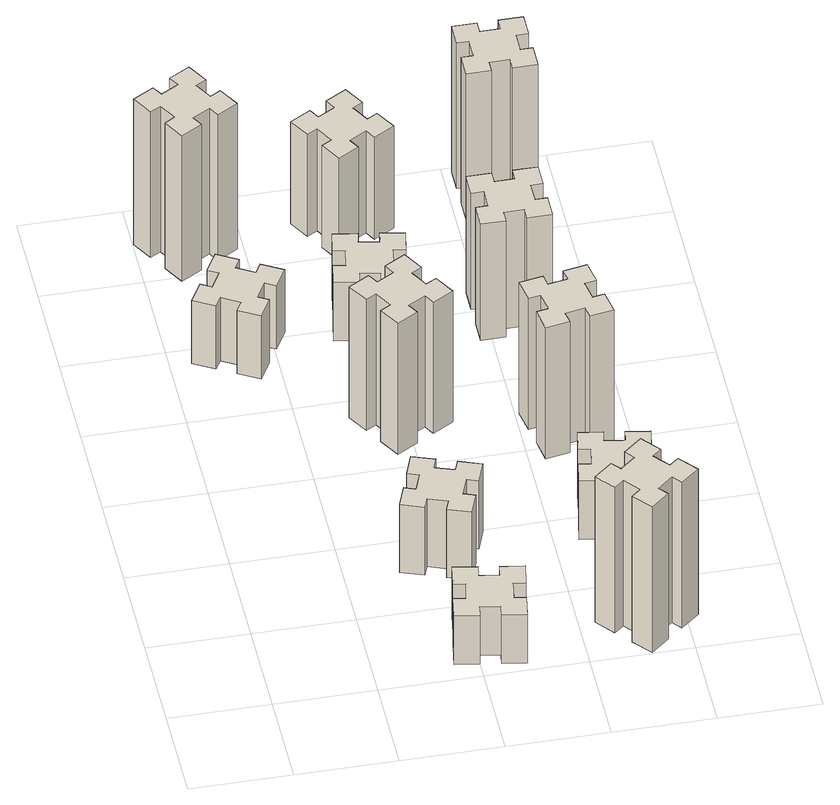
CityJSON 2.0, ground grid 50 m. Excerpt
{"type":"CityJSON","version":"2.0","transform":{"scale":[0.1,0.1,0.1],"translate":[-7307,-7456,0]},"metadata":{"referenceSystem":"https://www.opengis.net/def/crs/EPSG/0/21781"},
"CityObjects":{
"building1":{"type":"Building","attributes":{"class":"1000","function":"1000","usage":"1000","yearOfConstruction":2016,"roofType":"1000","measuredHeight":39,"storeysAboveGround":30,"storeysBelowGround":0},"geometry":[{"type":"Solid","lod":"1","boundaries":[[[[0,1,2,3,4,5,6,7,8,9,10,11,12,13,14,15,16,17,18,19]],[[17,16,20,21]],[[16,15,22,20]],[[15,14,23,22]],[[14,13,24,23]],[[13,12,25,24]],[[12,11,26,25]],[[11,10,27,26]],[[10,9,28,27]],[[9,8,29,28]],[[8,7,30,29]],[[7,6,31,30]],[[6,5,32,31]],[[5,4,33,32]],[[4,3,34,33]],[[3,2,35,34]],[[2,1,36,35]],[[1,0,37,36]],[[0,19,38,37]],[[19,18,39,38]],[[18,17,21,39]],[[24,25,26,27,28,29,30,31,32,33,34,35,36,37,38,39,21,20,22,23]]]]}]},
"building2":{"type":"Building","attributes":{"class":"1000","function":"1000","usage":"1000","yearOfConstruction":2016,"roofType":"1000","measuredHeight":30,"storeysAboveGround":30,"storeysBelowGround":0},"geometry":[{"type":"Solid","lod":"1","boundaries":[[[[40,41,42,43,44,45,46,47,48,49,50,51,52,53,54,55,56,57,58,59]],[[57,56,60,61]],[[56,55,62,60]],[[55,54,63,62]],[[54,53,64,63]],[[53,52,65,64]],[[52,51,66,65]],[[51,50,67,66]],[[50,49,68,67]],[[49,48,69,68]],[[48,47,70,69]],[[47,46,71,70]],[[46,45,72,71]],[[45,44,73,72]],[[44,43,74,73]],[[43,42,75,74]],[[42,41,76,75]],[[41,40,77,76]],[[40,59,78,77]],[[59,58,79,78]],[[58,57,61,79]],[[64,65,66,67,68,69,70,71,72,73,74,75,76,77,78,79,61,60,62,63]]]]}]},
"building3":{"type":"Building","attributes":{"class":"1000","function":"1000","usage":"1000","yearOfConstruction":2016,"roofType":"1000","measuredHeight":90,"storeysAboveGround":30,"storeysBelowGround":0},"geometry":[{"type":"Solid","lod":"1","boundaries":[[[[80,81,82,83,84,85,86,87,88,89,90,91,92,93,94,95,96,97,98,99]],[[97,96,100,101]],[[96,95,102,100]],[[95,94,103,102]],[[94,93,104,103]],[[93,92,105,104]],[[92,91,106,105]],[[91,90,107,106]],[[90,89,108,107]],[[89,88,109,108]],[[88,87,110,109]],[[87,86,111,110]],[[86,85,112,111]],[[85,84,113,112]],[[84,83,114,113]],[[83,82,115,114]],[[82,81,116,115]],[[81,80,117,116]],[[80,99,118,117]],[[99,98,119,118]],[[98,97,101,119]],[[104,105,106,107,108,109,110,111,112,113,114,115,116,117,118,119,101,100,102,103]]]]}]},
"building4":{"type":"Building","attributes":{"class":"1000","function":"1000","usage":"1000","yearOfConstruction":2016,"roofType":"1000","measuredHeight":42,"storeysAboveGround":30,"storeysBelowGround":0},"geometry":[{"type":"Solid","lod":"1","boundaries":[[[[120,121,122,123,124,125,126,127,128,129,130,131,132,133,134,135,136,137,138,139]],[[137,136,140,141]],[[136,135,142,140]],[[135,134,143,142]],[[134,133,144,143]],[[133,132,145,144]],[[132,131,146,145]],[[131,130,147,146]],[[130,129,148,147]],[[129,128,149,148]],[[128,127,150,149]],[[127,126,151,150]],[[126,125,152,151]],[[125,124,153,152]],[[124,123,154,153]],[[123,122,155,154]],[[122,121,156,155]],[[121,120,157,156]],[[120,139,158,157]],[[139,138,159,158]],[[138,137,141,159]],[[144,145,146,147,148,149,150,151,152,153,154,155,156,157,158,159,141,140,142,143]]]]}]},
"building5":{"type":"Building","attributes":{"class":"1000","function":"1000","usage":"1000","yearOfConstruction":2016,"roofType":"1000","measuredHeight":81,"storeysAboveGround":30,"storeysBelowGround":0},"geometry":[{"type":"Solid","lod":"1","boundaries":[[[[160,161,162,163,164,165,166,167,168,169,170,171,172,173,174,175,176,177,178,179]],[[177,176,180,181]],[[176,175,182,180]],[[175,174,183,182]],[[174,173,184,183]],[[173,172,185,184]],[[172,171,186,185]],[[171,170,187,186]],[[170,169,188,187]],[[169,168,189,188]],[[168,167,190,189]],[[167,166,191,190]],[[166,165,192,191]],[[165,164,193,192]],[[164,163,194,193]],[[163,162,195,194]],[[162,161,196,195]],[[161,160,197,196]],[[160,179,198,197]],[[179,178,199,198]],[[178,177,181,199]],[[184,185,186,187,188,189,190,191,192,193,194,195,196,197,198,199,181,180,182,183]]]]}]},
"building6":{"type":"Building","attributes":{"class":"1000","function":"1000","usage":"1000","yearOfConstruction":2016,"roofType":"1000","measuredHeight":36,"storeysAboveGround":30,"storeysBelowGround":0},"geometry":[{"type":"Solid","lod":"1","boundaries":[[[[200,201,202,203,204,205,206,207,208,209,210,211,212,213,214,215,216,217,218,219]],[[217,216,220,221]],[[216,215,222,220]],[[215,214,223,222]],[[214,213,224,223]],[[213,212,225,224]],[[212,211,226,225]],[[211,210,227,226]],[[210,209,228,227]],[[209,208,229,228]],[[208,207,230,229]],[[207,206,231,230]],[[206,205,232,231]],[[205,204,233,232]],[[204,203,234,233]],[[203,202,235,234]],[[202,201,236,235]],[[201,200,237,236]],[[200,219,238,237]],[[219,218,239,238]],[[218,217,221,239]],[[224,225,226,227,228,229,230,231,232,233,234,235,236,237,238,239,221,220,222,223]]]]}]},
"building7":{"type":"Building","attributes":{"class":"1000","function":"1000","usage":"1000","yearOfConstruction":2016,"roofType":"1000","measuredHeight":90,"storeysAboveGround":30,"storeysBelowGround":0},"geometry":[{"type":"Solid","lod":"1","boundaries":[[[[240,241,242,243,244,245,246,247,248,249,250,251,252,253,254,255,256,257,258,259]],[[257,256,260,261]],[[256,255,262,260]],[[255,254,263,262]],[[254,253,264,263]],[[253,252,265,264]],[[252,251,266,265]],[[251,250,267,266]],[[250,249,268,267]],[[249,248,269,268]],[[248,247,270,269]],[[247,246,271,270]],[[246,245,272,271]],[[245,244,273,272]],[[244,243,274,273]],[[243,242,275,274]],[[242,241,276,275]],[[241,240,277,276]],[[240,259,278,277]],[[259,258,279,278]],[[258,257,261,279]],[[264,265,266,267,268,269,270,271,272,273,274,275,276,277,278,279,261,260,262,263]]]]}]},
"building8":{"type":"Building","attributes":{"class":"1000","function":"1000","usage":"1000","yearOfConstruction":2016,"roofType":"1000","measuredHeight":63,"storeysAboveGround":30,"storeysBelowGround":0},"geometry":[{"type":"Solid","lod":"1","boundaries":[[[[280,281,282,283,284,285,286,287,288,289,290,291,292,293,294,295,296,297,298,299]],[[297,296,300,301]],[[296,295,302,300]],[[295,294,303,302]],[[294,293,304,303]],[[293,292,305,304]],[[292,291,306,305]],[[291,290,307,306]],[[290,289,308,307]],[[289,288,309,308]],[[288,287,310,309]],[[287,286,311,310]],[[286,285,312,311]],[[285,284,313,312]],[[284,283,314,313]],[[283,282,315,314]],[[282,281,316,315]],[[281,280,317,316]],[[280,299,318,317]],[[299,298,319,318]],[[298,297,301,319]],[[304,305,306,307,308,309,310,311,312,313,314,315,316,317,318,319,301,300,302,303]]]]}]},
"building9":{"type":"Building","attributes":{"class":"1000","function":"1000","usage":"1000","yearOfConstruction":2016,"roofType":"1000","measuredHeight":36,"storeysAboveGround":30,"storeysBelowGround":0},"geometry":[{"type":"Solid","lod":"1","boundaries":[[[[320,321,322,323,324,325,326,327,328,329,330,331,332,333,334,335,336,337,338,339]],[[337,336,340,341]],[[336,335,342,340]],[[335,334,343,342]],[[334,333,344,343]],[[333,332,345,344]],[[332,331,346,345]],[[331,330,347,346]],[[330,329,348,347]],[[329,328,349,348]],[[328,327,350,349]],[[327,326,351,350]],[[326,325,352,351]],[[325,324,353,352]],[[324,323,354,353]],[[323,322,355,354]],[[322,321,356,355]],[[321,320,357,356]],[[320,339,358,357]],[[339,338,359,358]],[[338,337,341,359]],[[344,345,346,347,348,349,350,351,352,353,354,355,356,357,358,359,341,340,342,343]]]]}]},
"building10":{"type":"Building","attributes":{"class":"1000","function":"1000","usage":"1000","yearOfConstruction":2016,"roofType":"1000","measuredHeight":81,"storeysAboveGround":30,"storeysBelowGround":0},"geometry":[{"type":"Solid","lod":"1","boundaries":[[[[360,361,362,363,364,365,366,367,368,369,370,371,372,373,374,375,376,377,378,379]],[[377,376,380,381]],[[376,375,382,380]],[[375,374,383,382]],[[374,373,384,383]],[[373,372,385,384]],[[372,371,386,385]],[[371,370,387,386]],[[370,369,388,387]],[[369,368,389,388]],[[368,367,390,389]],[[367,366,391,390]],[[366,365,392,391]],[[365,364,393,392]],[[364,363,394,393]],[[363,362,395,394]],[[362,361,396,395]],[[361,360,397,396]],[[360,379,398,397]],[[379,378,399,398]],[[378,377,381,399]],[[384,385,386,387,388,389,390,391,392,393,394,395,396,397,398,399,381,380,382,383]]]]}]},
"building11":{"type":"Building","attributes":{"class":"1000","function":"1000","usage":"1000","yearOfConstruction":2016,"roofType":"1000","measuredHeight":72,"storeysAboveGround":30,"storeysBelowGround":0},"geometry":[{"type":"Solid","lod":"1","boundaries":[[[[400,401,402,403,404,405,406,407,408,409,410,411,412,413,414,415,416,417,418,419]],[[417,416,420,421]],[[416,415,422,420]],[[415,414,423,422]],[[414,413,424,423]],[[413,412,425,424]],[[412,411,426,425]],[[411,410,427,426]],[[410,409,428,427]],[[409,408,429,428]],[[408,407,430,429]],[[407,406,431,430]],[[406,405,432,431]],[[405,404,433,432]],[[404,403,434,433]],[[403,402,435,434]],[[402,401,436,435]],[[401,400,437,436]],[[400,419,438,437]],[[419,418,439,438]],[[418,417,421,439]],[[424,425,426,427,428,429,430,431,432,433,434,435,436,437,438,439,421,420,422,423]]]]}]},
"building12":{"type":"Building","attributes":{"class":"1000","function":"1000","usage":"1000","yearOfConstruction":2016,"roofType":"1000","measuredHeight":90,"storeysAboveGround":30,"storeysBelowGround":0},"geometry":[{"type":"Solid","lod":"1","boundaries":[[[[440,441,442,443,444,445,446,447,448,449,450,451,452,453,454,455,456,457,458,459]],[[457,456,460,461]],[[456,455,462,460]],[[455,454,463,462]],[[454,453,464,463]],[[453,452,465,464]],[[452,451,466,465]],[[451,450,467,466]],[[450,449,468,467]],[[449,448,469,468]],[[448,447,470,469]],[[447,446,471,470]],[[446,445,472,471]],[[445,444,473,472]],[[444,443,474,473]],[[443,442,475,474]],[[442,441,476,475]],[[441,440,477,476]],[[440,459,478,477]],[[459,458,479,478]],[[458,457,461,479]],[[464,465,466,467,468,469,470,471,472,473,474,475,476,477,478,479,461,460,462,463]]]]}]}
},
"vertices":[
[406,2367,0],[456,2454,0],[508,2424,0],[568,2528,0],[464,2588,0],[434,2536,0],[347,2586,0],[377,2638,0],[273,2698,0],[213,2594,0],[265,2564,0],[215,2477,0],[163,2507,0],[103,2403,0],[207,2343,0],[237,2395,0],[324,2345,0],[294,2293,0],[398,2233,0],[458,2337,0],[324,2345,390],[294,2293,390],[237,2395,390],[207,2343,390],[103,2403,390],[163,2507,390],[215,2477,390],[265,2564,390],[213,2594,390],[273,2698,390],[377,2638,390],[347,2586,390],[434,2536,390],[464,2588,390],[568,2528,390],[508,2424,390],[456,2454,390],[406,2367,390],[458,2337,390],[398,2233,390],
[976,314,0],[958,215,0],[899,226,0],[878,107,0],[997,87,0],[1007,146,0],[1105,128,0],[1095,69,0],[1213,48,0],[1234,167,0],[1175,177,0],[1192,275,0],[1251,265,0],[1272,383,0],[1154,404,0],[1144,345,0],[1045,362,0],[1056,421,0],[937,442,0],[917,324,0],[1045,362,300],[1056,421,300],[1144,345,300],[1154,404,300],[1272,383,300],[1251,265,300],[1192,275,300],[1175,177,300],[1234,167,300],[1213,48,300],[1095,69,300],[1105,128,300],[1007,146,300],[997,87,300],[878,107,300],[899,226,300],[958,215,300],[976,314,300],[917,324,300],[937,442,300],
[224,3326,0],[137,3276,0],[107,3328,0],[3,3268,0],[63,3164,0],[115,3194,0],[165,3107,0],[113,3077,0],[173,2973,0],[277,3033,0],[247,3085,0],[334,3135,0],[364,3083,0],[468,3143,0],[408,3247,0],[356,3217,0],[306,3304,0],[358,3334,0],[298,3438,0],[194,3378,0],[306,3304,900],[358,3334,900],[356,3217,900],[408,3247,900],[468,3143,900],[364,3083,900],[334,3135,900],[247,3085,900],[277,3033,900],[173,2973,900],[113,3077,900],[165,3107,900],[115,3194,900],[63,3164,900],[3,3268,900],[107,3328,900],[137,3276,900],[224,3326,900],[194,3378,900],[298,3438,900],
[1062,801,0],[1096,895,0],[1152,874,0],[1193,987,0],[1080,1028,0],[1060,972,0],[966,1006,0],[987,1062,0],[874,1103,0],[833,990,0],[889,970,0],[855,876,0],[799,897,0],[757,784,0],[870,743,0],[891,799,0],[985,765,0],[964,709,0],[1077,667,0],[1118,780,0],[985,765,420],[964,709,420],[891,799,420],[870,743,420],[757,784,420],[799,897,420],[855,876,420],[889,970,420],[833,990,420],[874,1103,420],[987,1062,420],[966,1006,420],[1060,972,420],[1080,1028,420],[1193,987,420],[1152,874,420],[1096,895,420],[1062,801,420],[1118,780,420],[1077,667,420],
[1096,1837,0],[1046,1924,0],[1098,1954,0],[1038,2058,0],[934,1998,0],[964,1946,0],[877,1896,0],[847,1948,0],[743,1888,0],[803,1784,0],[855,1814,0],[905,1727,0],[853,1697,0],[913,1593,0],[1017,1653,0],[987,1705,0],[1074,1755,0],[1104,1703,0],[1208,1763,0],[1148,1867,0],[1074,1755,810],[1104,1703,810],[987,1705,810],[1017,1653,810],[913,1593,810],[853,1697,810],[905,1727,810],[855,1814,810],[803,1784,810],[743,1888,810],[847,1948,810],[877,1896,810],[964,1946,810],[934,1998,810],[1038,2058,810],[1098,1954,810],[1046,1924,810],[1096,1837,810],[1148,1867,810],[1208,1763,810],
[1044,2665,0],[945,2682,0],[956,2741,0],[837,2762,0],[817,2644,0],[876,2634,0],[858,2535,0],[799,2546,0],[778,2427,0],[897,2407,0],[907,2466,0],[1005,2448,0],[995,2389,0],[1113,2368,0],[1134,2487,0],[1075,2497,0],[1092,2595,0],[1151,2585,0],[1172,2703,0],[1054,2724,0],[1092,2595,360],[1151,2585,360],[1075,2497,360],[1134,2487,360],[1113,2368,360],[995,2389,360],[1005,2448,360],[907,2466,360],[897,2407,360],[778,2427,360],[799,2546,360],[858,2535,360],[876,2634,360],[817,2644,360],[837,2762,360],[956,2741,360],[945,2682,360],[1044,2665,360],[1054,2724,360],[1172,2703,360],
[1848,129,0],[1924,193,0],[1963,147,0],[2055,224,0],[1978,316,0],[1932,278,0],[1867,354,0],[1913,393,0],[1836,485,0],[1744,408,0],[1783,362,0],[1706,297,0],[1668,343,0],[1576,266,0],[1653,174,0],[1699,213,0],[1763,136,0],[1717,98,0],[1794,6,0],[1886,83,0],[1763,136,900],[1717,98,900],[1699,213,900],[1653,174,900],[1576,266,900],[1668,343,900],[1706,297,900],[1783,362,900],[1744,408,900],[1836,485,900],[1913,393,900],[1867,354,900],[1932,278,900],[1978,316,900],[2055,224,900],[1963,147,900],[1924,193,900],[1848,129,900],[1886,83,900],[1794,6,900],
[1096,3217,0],[1046,3304,0],[1098,3334,0],[1038,3438,0],[934,3378,0],[964,3326,0],[877,3276,0],[847,3328,0],[743,3268,0],[803,3164,0],[855,3194,0],[905,3107,0],[853,3077,0],[913,2973,0],[1017,3033,0],[987,3085,0],[1074,3135,0],[1104,3083,0],[1208,3143,0],[1148,3247,0],[1074,3135,630],[1104,3083,630],[987,3085,630],[1017,3033,630],[913,2973,630],[853,3077,630],[905,3107,630],[855,3194,630],[803,3164,630],[743,3268,630],[847,3328,630],[877,3276,630],[964,3326,630],[934,3378,630],[1038,3438,630],[1098,3334,630],[1046,3304,630],[1096,3217,630],[1148,3247,630],[1208,3143,630],
[1747,886,0],[1845,868,0],[1835,809,0],[1953,788,0],[1974,907,0],[1915,917,0],[1932,1015,0],[1991,1005,0],[2012,1123,0],[1894,1144,0],[1884,1085,0],[1785,1102,0],[1796,1161,0],[1677,1182,0],[1657,1064,0],[1716,1054,0],[1698,955,0],[1639,966,0],[1618,847,0],[1737,827,0],[1698,955,360],[1639,966,360],[1716,1054,360],[1657,1064,360],[1677,1182,360],[1796,1161,360],[1785,1102,360],[1884,1085,360],[1894,1144,360],[2012,1123,360],[1991,1005,360],[1932,1015,360],[1915,917,360],[1974,907,360],[1953,788,360],[1835,809,360],[1845,868,360],[1747,886,360],[1737,827,360],[1618,847,360],
[1745,1742,0],[1647,1725,0],[1637,1784,0],[1518,1763,0],[1539,1645,0],[1598,1655,0],[1616,1557,0],[1557,1547,0],[1577,1428,0],[1696,1449,0],[1685,1508,0],[1784,1526,0],[1794,1467,0],[1912,1487,0],[1891,1606,0],[1832,1595,0],[1815,1694,0],[1874,1704,0],[1853,1822,0],[1735,1801,0],[1815,1694,810],[1874,1704,810],[1832,1595,810],[1891,1606,810],[1912,1487,810],[1794,1467,810],[1784,1526,810],[1685,1508,810],[1696,1449,810],[1577,1428,810],[1557,1547,810],[1616,1557,810],[1598,1655,810],[1539,1645,810],[1518,1763,810],[1637,1784,810],[1647,1725,810],[1745,1742,810],[1735,1801,810],[1853,1822,810],
[1725,2415,0],[1725,2515,0],[1785,2515,0],[1785,2635,0],[1665,2635,0],[1665,2575,0],[1565,2575,0],[1565,2635,0],[1445,2635,0],[1445,2515,0],[1505,2515,0],[1505,2415,0],[1445,2415,0],[1445,2295,0],[1565,2295,0],[1565,2355,0],[1665,2355,0],[1665,2295,0],[1785,2295,0],[1785,2415,0],[1665,2355,720],[1665,2295,720],[1565,2355,720],[1565,2295,720],[1445,2295,720],[1445,2415,720],[1505,2415,720],[1505,2515,720],[1445,2515,720],[1445,2635,720],[1565,2635,720],[1565,2575,720],[1665,2575,720],[1665,2635,720],[1785,2635,720],[1785,2515,720],[1725,2515,720],[1725,2415,720],[1785,2415,720],[1785,2295,720],
[1665,3195,0],[1765,3195,0],[1765,3135,0],[1885,3135,0],[1885,3255,0],[1825,3255,0],[1825,3355,0],[1885,3355,0],[1885,3475,0],[1765,3475,0],[1765,3415,0],[1665,3415,0],[1665,3475,0],[1545,3475,0],[1545,3355,0],[1605,3355,0],[1605,3255,0],[1545,3255,0],[1545,3135,0],[1665,3135,0],[1605,3255,900],[1545,3255,900],[1605,3355,900],[1545,3355,900],[1545,3475,900],[1665,3475,900],[1665,3415,900],[1765,3415,900],[1765,3475,900],[1885,3475,900],[1885,3355,900],[1825,3355,900],[1825,3255,900],[1885,3255,900],[1885,3135,900],[1765,3135,900],[1765,3195,900],[1665,3195,900],[1665,3135,900],[1545,3135,900]
]}
